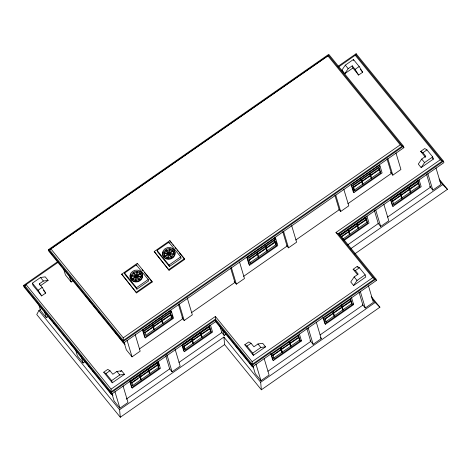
<?xml version="1.0" encoding="UTF-8"?>
<svg xmlns="http://www.w3.org/2000/svg" width="471" height="471" viewBox="0 0 471 471"><rect width="100%" height="100%" fill="white"/><g stroke="black" fill="none" stroke-linecap="round" stroke-linejoin="round"><path stroke-width="0.71" d="M265.944 245.797L267.351 251.078L266.839 250.972L249.771 262.865M400.65 192.975L402.057 198.256L401.551 198.15L393.15 204.002M135.118 280.798L136.814 271.814L137.673 271.796L135.972 280.781M167.629 258.149L169.325 249.165L170.184 249.147L168.488 258.132M40.724 309.259L38.916 310.519L36.756 314.522L120.305 417.259L224.608 344.584L223.908 337.059L119.599 409.735L120.305 417.259M352.891 68.012L358.619 75.054L362.688 72.228L359.167 66.529L353.438 59.487L345.314 65.145L341.899 70.15L344.766 73.676L352.891 68.012L352.237 65.84L348.175 68.672L344.766 73.676M420.685 151.374L422.899 152.722L425.76 156.248L421.698 159.08L418.289 164.085L421.151 167.605L433.344 159.11L432.69 156.937L426.962 149.89L424.748 148.542L420.685 151.374L425.531 157.338M421.151 167.605L424.565 162.601L432.69 156.937M353.138 269.253L355.352 270.601L358.219 274.122L354.151 276.954L350.742 281.958L353.603 285.479L365.796 276.989L365.143 274.817L359.414 267.769L357.206 266.421L353.138 269.253L357.548 274.67M353.603 285.479L357.018 280.475L365.143 274.817M49.502 249.818L328.558 55.395L402.322 146.098L123.261 340.521L49.502 249.818L328.558 55.395M442.328 161.058L355.917 54.801L355.293 55.307L440.273 159.799L442.328 161.058L338.025 233.734L335.964 232.474L440.273 159.799M48.348 249.707L328.758 54.336L403.476 146.21L403.912 147.659L123.496 343.029L48.784 251.155L48.348 249.707L123.066 341.581L123.496 343.029M111.356 394.327L110.921 392.879L215.229 320.209L215.659 321.658L111.356 394.327L23.986 286.898L23.55 285.45L57.915 261.505M338.048 66.334L356.117 53.741L443.488 161.176L443.918 162.625L339.609 235.3M111.121 391.819L111.091 389.146L215.4 316.471L215.424 319.15L111.121 391.819L24.704 285.561L58.445 262.059M338.408 67.065L355.917 54.801M48.095 280.369L43.379 281.028L39.317 283.86L42.178 287.381L45.699 293.074L41.631 295.906L33.041 285.338L32.387 283.165L40.518 277.501L45.234 276.848L48.095 280.369L40.547 285.626M32.387 283.165L38.116 290.213L42.178 287.381M352.237 65.84L355.105 69.361L359.167 66.529M63.585 268.758L65.44 274.952L71.174 281.994L73.494 280.375M38.993 305.19L40.647 310.695L46.376 317.737L48.119 316.524M121.712 274.181L137.308 263.313L151.945 281.311L152.162 282.035L136.566 292.903L121.712 274.181L136.566 292.903M154.223 251.532L169.825 240.663L184.461 258.661L184.673 259.386L169.077 270.254L154.223 251.532L169.077 270.254M124.579 273.05L136.302 264.885L148.206 279.521L148.642 280.981L136.92 289.153L125.015 274.511L124.579 273.05L136.484 287.693L136.92 289.153M157.09 250.401L168.812 242.235L180.717 256.872L181.152 258.332L169.43 266.498L157.526 251.861L157.09 250.401L168.995 265.038L169.43 266.498M132.575 279.397L140.699 273.733L140.217 273.204L132.086 278.867L132.333 279.132M165.085 256.748L173.216 251.084L172.727 250.548L164.597 256.212L164.844 256.477M136.484 287.693L148.206 279.521M168.995 265.038L180.717 256.872M136.349 292.179L151.945 281.311M168.859 269.53L184.461 258.661M75.754 350.389L77.409 355.899L83.137 362.941L85.457 361.322M123.261 340.521L123.237 337.848L400.262 144.838L402.322 146.098M123.066 341.581L403.476 146.21M142.536 330.136L170.708 310.507L171.426 311.384L173.493 318.266L145.315 337.901L144.597 337.018L142.536 330.136L143.249 331.019L145.315 337.901M246.839 257.466L275.017 237.831L275.735 238.715L277.802 245.597L249.624 265.226L248.906 264.343L246.839 257.466L247.558 258.344L249.624 265.226M351.148 184.791L379.326 165.162L380.044 166.039L382.105 172.922L353.933 192.551L353.215 191.673L351.148 184.791L351.866 185.674L353.933 192.551M143.249 331.019L171.426 311.384M247.558 258.344L275.735 238.715M351.866 185.674L380.044 166.039M144.597 332.644L170.608 314.522L170.896 314.993L162.312 320.733M353.209 187.293L379.22 169.177L379.514 169.648L370.93 175.389L371.66 178.403L371.148 178.303L369.711 173.505M144.703 333.003L161.771 321.11M249.612 259.915L257.413 254.481M257.955 254.105L275.205 242.324L274.911 241.847L248.906 259.968L249.194 260.445M353.321 187.658L370.389 175.765M146.063 335.122L171.473 317.419L170.225 313.25M267.381 250.596L275.782 244.743L274.34 239.945M378.649 167.276L380.091 172.074L354.08 190.196L353.509 188.294M172.192 318.296L146.181 336.418L144.55 330.989L170.561 312.868L172.192 318.296L171.473 317.419M276.501 245.626L250.49 263.748L248.859 258.314L274.87 240.192L276.501 245.626L275.782 244.743M380.803 172.951L354.798 191.073L353.168 185.639L379.179 167.517L380.803 172.951L380.091 172.074M103.697 372.225L107.765 369.394L109.973 370.742L112.84 374.268L116.902 371.436L121.618 370.777L124.485 374.298L112.292 382.793L103.697 372.225L105.91 373.574L111.639 380.621L112.292 382.793M139.339 348.999L182.766 318.749L178.427 304.295M191.497 312.667L234.917 282.412L230.584 267.958M243.648 276.33L287.075 246.074L282.735 231.626M295.806 239.992L339.226 209.736L334.893 195.288M347.957 203.655L391.383 173.399L387.044 158.951M105.91 373.574L109.973 370.742M422.899 152.722L426.962 149.89M124.044 342.229L126.316 349.8L132.045 356.847L140.17 351.183L135.218 334.669M181.994 317.801L184.196 320.51L192.327 314.846L187.164 297.643M234.146 281.464L236.354 284.172L244.478 278.508L239.521 261.994M286.745 245.668L288.505 247.834L296.63 242.171L291.679 225.656M338.896 209.33L340.657 211.497L348.787 205.839L343.83 189.318M390.612 172.451L392.814 175.165L400.939 169.501L395.987 152.987M120.458 371.584L121.618 370.777M111.639 380.621L119.769 374.957L124.485 374.298M339.467 234.817L339.179 233.851L443.488 161.176M340.58 234.564L366.356 216.601M340.08 235.783L366.091 217.661L367.721 223.095L343.489 239.98M183.666 346.45L209.672 328.328L209.966 328.805L201.382 334.54L202.112 337.56L201.606 337.454L200.84 334.922L192.174 340.957M341.328 236.601L366.138 219.321L366.426 219.792L357.848 225.532M392.278 201.105L418.289 182.983L418.584 183.455L410 189.195M138.221 378.549L131.621 383.147L131.509 382.788L157.52 364.666L157.814 365.137L149.23 370.877M148.689 371.254L140.558 376.918L141.288 379.938L140.782 379.832L139.339 375.034M183.772 346.809L191.573 341.375M341.434 236.966L348.634 231.95M349.176 231.573L357.306 225.909M392.39 201.464L409.458 189.572M132.38 385.684L158.391 367.563L156.949 362.764M209.106 326.427L210.543 331.225L184.532 349.347L183.961 347.445M342.794 239.085L367.003 222.218L365.755 218.049M402.093 197.773L419.161 185.88L417.718 181.082M159.104 368.44L133.099 386.561L131.468 381.133L157.473 363.011L159.104 368.44L158.391 367.563M211.261 332.108L185.25 350.23L183.619 344.796L209.63 326.674L211.261 332.108L210.543 331.225M419.873 186.757L393.868 204.879L392.237 199.451L418.248 181.329L419.873 186.757L419.161 185.88M132.227 388.045L160.405 368.41L158.344 361.528L130.167 381.163L132.227 388.045L131.515 387.162L129.655 380.968M184.385 351.707L212.562 332.073L210.496 325.196L182.318 344.825L184.385 351.707L183.666 350.824L182.018 345.32M343.842 240.61L369.023 223.066L366.956 216.183M393.002 206.363L421.174 186.728L419.113 179.845L390.936 199.48L393.002 206.363L392.284 205.48L390.424 199.286M126.257 399.143L169.678 368.893L165.757 355.817M179.015 362.387L221.835 332.555L219.975 326.362M347.539 244.973L378.295 223.542L374.374 210.472M387.627 217.043L430.447 187.211L426.526 174.135M111.898 393.532L114.17 401.098L119.899 408.145L128.024 402.481L123.072 385.967M169.407 368.558L172.05 371.807L180.181 366.144L175.018 348.94M221.564 332.22L224.208 335.47L225.95 334.257M378.025 223.213L380.668 226.463L388.793 220.799L383.841 204.284M429.735 186.333L432.82 190.125L440.95 184.461L435.993 167.947M350.43 248.906L442.681 184.638L447.45 189.33L354.598 254.016M244.767 344.754L248.829 341.922L251.043 343.277L253.91 346.797L257.973 343.965L262.688 343.306L265.556 346.827L253.363 355.322L244.767 344.754L246.981 346.103L252.709 353.15L253.363 355.322M246.981 346.103L251.043 343.277M355.352 270.601L359.414 267.769M252.709 353.15L260.84 347.486L265.556 346.827M252.185 364.354L252.162 361.675L372.726 277.678L374.786 278.938L252.185 364.354L215.424 319.15M375.94 279.05L376.376 280.498L252.421 366.862L251.991 365.414L375.94 279.05L339.179 233.851M272.579 355.317L298.59 337.195L298.885 337.672L290.301 343.406L291.031 346.426L290.519 346.32L289.076 341.522M272.691 355.676L281.087 349.829M281.629 349.447L289.759 343.789M325.443 318.926L333.244 313.492M333.786 313.115L341.334 307.851M341.911 307.451L351.036 301.334L350.742 300.857L324.737 318.979L325.025 319.456M273.451 358.213L299.462 340.091L298.019 335.293M325.602 321.876L351.613 303.754L350.171 298.955M300.174 340.975L274.163 359.096L272.538 353.662L298.543 335.54L300.174 340.975L299.462 340.091M352.332 304.637L326.321 322.759L324.69 317.324L350.701 299.203L352.332 304.637L351.613 303.754M270.725 353.497L272.585 359.691L273.298 360.574L301.475 340.945L299.409 334.063M322.876 317.166L324.737 323.359L325.455 324.236L353.633 304.607L351.566 297.725M267.928 371.254L310.748 341.422L306.827 328.346M320.086 334.916L362.905 305.084L358.979 292.008M252.968 366.061L255.241 373.633L260.969 380.674L269.094 375.01L264.143 358.496M310.036 340.545L313.121 344.336L321.251 338.678L316.294 322.158M362.629 304.749L365.278 308.005L373.403 302.341L368.446 285.826M261.37 389.788L260.669 382.264L375.134 302.512L379.903 307.204L261.37 389.788L224.608 344.584M24.704 285.561L26.111 284.649L111.091 389.146M164.102 252.803L173.899 253.781M163.914 253.516L173.711 254.493M131.586 275.458L141.388 276.436M131.403 276.165L141.2 277.142M360.421 69.443L362.688 72.228M432.437 157.997L433.344 159.11M439.096 179.057L447.45 189.33M439.902 181.217L442.681 184.638M345.314 65.145L348.175 68.672M421.698 159.08L424.565 162.601M403.435 147.076L403.912 147.659M327.934 55.896L400.262 144.838M367.003 222.218L367.721 223.095M375.452 279.374L376.376 280.498M338.025 233.734L374.786 278.938M335.964 232.474L372.726 277.678M357.206 266.421L358.107 267.534M371.172 296.471L379.903 307.204M371.919 298.555L375.134 302.512M354.151 276.954L357.018 280.475M352.914 303.724L353.633 304.607M320.368 337.595L321.251 338.678M300.763 340.062L301.475 340.945M257.973 343.965L260.84 347.486M171.415 243.077L169.825 240.663M172.786 244.761L173.699 245.886M175.071 247.575L175.983 248.7M176.902 249.824L178.274 251.514M179.186 252.639L184.673 259.386M172.156 256.966L166.428 249.924L165.657 250.331L171.385 257.372M215.4 316.471L252.162 361.675M215.229 320.209L251.991 365.414M235.5 345.449L242.447 353.992M243.377 355.128L244.767 356.835M245.691 357.978L246.616 359.114M249.86 363.1L250.784 364.242M252.173 365.949L253.563 367.657M215.659 321.658L252.421 366.862M223.908 337.059L260.669 382.264M142.101 269.665L143.019 270.79M144.391 272.474L152.162 282.035M139.646 279.615L133.911 272.574L133.146 272.98L138.874 280.027M50.909 248.906L123.237 337.848M85.251 295.394L90.815 302.229M91.739 303.371L92.663 304.513M93.594 305.65L94.983 307.357M95.907 308.499L96.838 309.641M98.227 311.349L99.151 312.491M113.982 330.719L121.394 339.838M122.325 340.98L125.103 344.395M40.518 277.501L43.379 281.028M116.902 371.436L119.769 374.957M43.491 290.366L45.699 293.074M23.55 285.45L110.921 392.879M49.331 317.46L50.721 319.167M51.651 320.309L52.575 321.446M53.5 322.588L54.43 323.724M55.819 325.437L56.744 326.574M70.173 343.088L76.196 350.495M85.169 361.528L87.482 364.371M88.413 365.514L89.337 366.65M90.726 368.357L91.651 369.5M92.581 370.636L93.505 371.778M108.324 390L112.958 395.699M38.916 310.519L119.599 409.735M355.105 69.361L358.619 75.054M38.116 290.213L41.631 295.906M427.868 173.611L432.82 190.125M409.323 186.934L410.73 192.215L410.217 192.109L408.969 187.941M400.109 193.351L401.551 198.15M387.857 158.645L392.814 175.165M356.117 53.741L356.406 54.707M353.438 59.487L353.768 60.571M370.442 173.758L370.824 175.024M375.711 209.948L380.668 226.463M361.581 179.163L362.988 184.444L362.482 184.344L361.039 179.545M357.165 223.266L358.572 228.547L358.066 228.447L356.624 223.648M348.499 229.306L349.906 234.587L349.394 234.487L347.957 229.689M335.705 194.982L340.657 211.497M360.321 291.484L365.278 308.005M341.775 304.808L343.182 310.089L342.67 309.983L341.234 305.184M333.103 310.848L334.51 316.129L334.004 316.023L332.756 311.861M323.389 317.354L325.455 324.236M283.548 231.32L288.505 247.834M308.169 327.822L313.121 344.336M275.017 237.831L275.429 239.209M276.259 241.964L276.877 244.025M265.403 246.174L266.839 250.972M289.618 341.145L290.189 343.047M257.466 252.474L258.679 257.119L258.173 257.013L256.73 252.215M280.952 347.186L282.359 352.467L281.846 352.361L280.41 347.563M271.237 353.692L273.298 360.574M231.396 267.658L236.354 284.172M256.012 364.16L260.969 380.674M222.347 329.276L224.208 335.47M200.893 332.915L201.276 334.18M200.163 332.656L200.734 334.557M168.812 242.235L169.107 243.207M192.033 338.319L193.446 343.6L192.933 343.494L191.491 338.696M179.239 303.995L184.196 320.51M170.708 310.507L171.332 312.573M172.156 315.323L172.775 317.389M161.635 318.473L163.043 323.754L162.536 323.648L161.094 318.849M166.893 354.604L172.05 371.807M137.308 263.313L137.526 264.037M136.302 264.885L136.596 265.856M152.963 324.513L154.376 329.794L153.864 329.688L152.421 324.89M158.038 362.028L159.068 365.467M148.553 368.616L149.961 373.897L149.448 373.791L148.2 369.623M139.881 374.657L140.452 376.559M127.088 340.333L132.045 356.847M114.942 391.631L119.899 408.145M69.314 275.8L71.174 281.994M81.071 356.058L83.137 362.941M39.317 283.86L39.641 284.943M44.309 310.854L46.376 317.737M164.456 256.189A5.016 4.474 -16.7 0 1 167.723 250.119A5.016 4.474 -16.7 0 1 173.976 253.11M172.098 248.57A6.311 5.628 -16.7 0 1 174.394 256.053A6.311 5.628 -16.7 0 1 166.08 258.867A6.311 5.628 -16.7 0 1 163.219 251.579M131.945 278.844A5.016 4.474 -16.7 0 1 135.212 272.768A5.016 4.474 -16.7 0 1 141.465 275.759M139.587 271.219A6.311 5.628 -16.7 0 1 141.877 278.702A6.311 5.628 -16.7 0 1 133.57 281.517A6.311 5.628 -16.7 0 1 130.708 274.228M166.116 258.408A6.311 5.628 -16.7 0 0 174.976 252.232A6.311 5.628 -16.7 0 0 165.138 248.67A6.311 5.628 -16.7 0 0 166.116 258.408M166.657 257.319A5.016 4.474 -16.7 0 0 173.693 252.415A5.016 4.474 -16.7 0 0 165.88 249.583A5.016 4.474 -16.7 0 0 166.657 257.319M133.605 281.057A6.311 5.628 -16.7 0 0 142.466 274.887A6.311 5.628 -16.7 0 0 132.628 271.32A6.311 5.628 -16.7 0 0 133.605 281.057M134.147 279.968A5.016 4.474 -16.7 0 0 141.182 275.064A5.016 4.474 -16.7 0 0 133.37 272.232A5.016 4.474 -16.7 0 0 134.147 279.968"/></g></svg>
